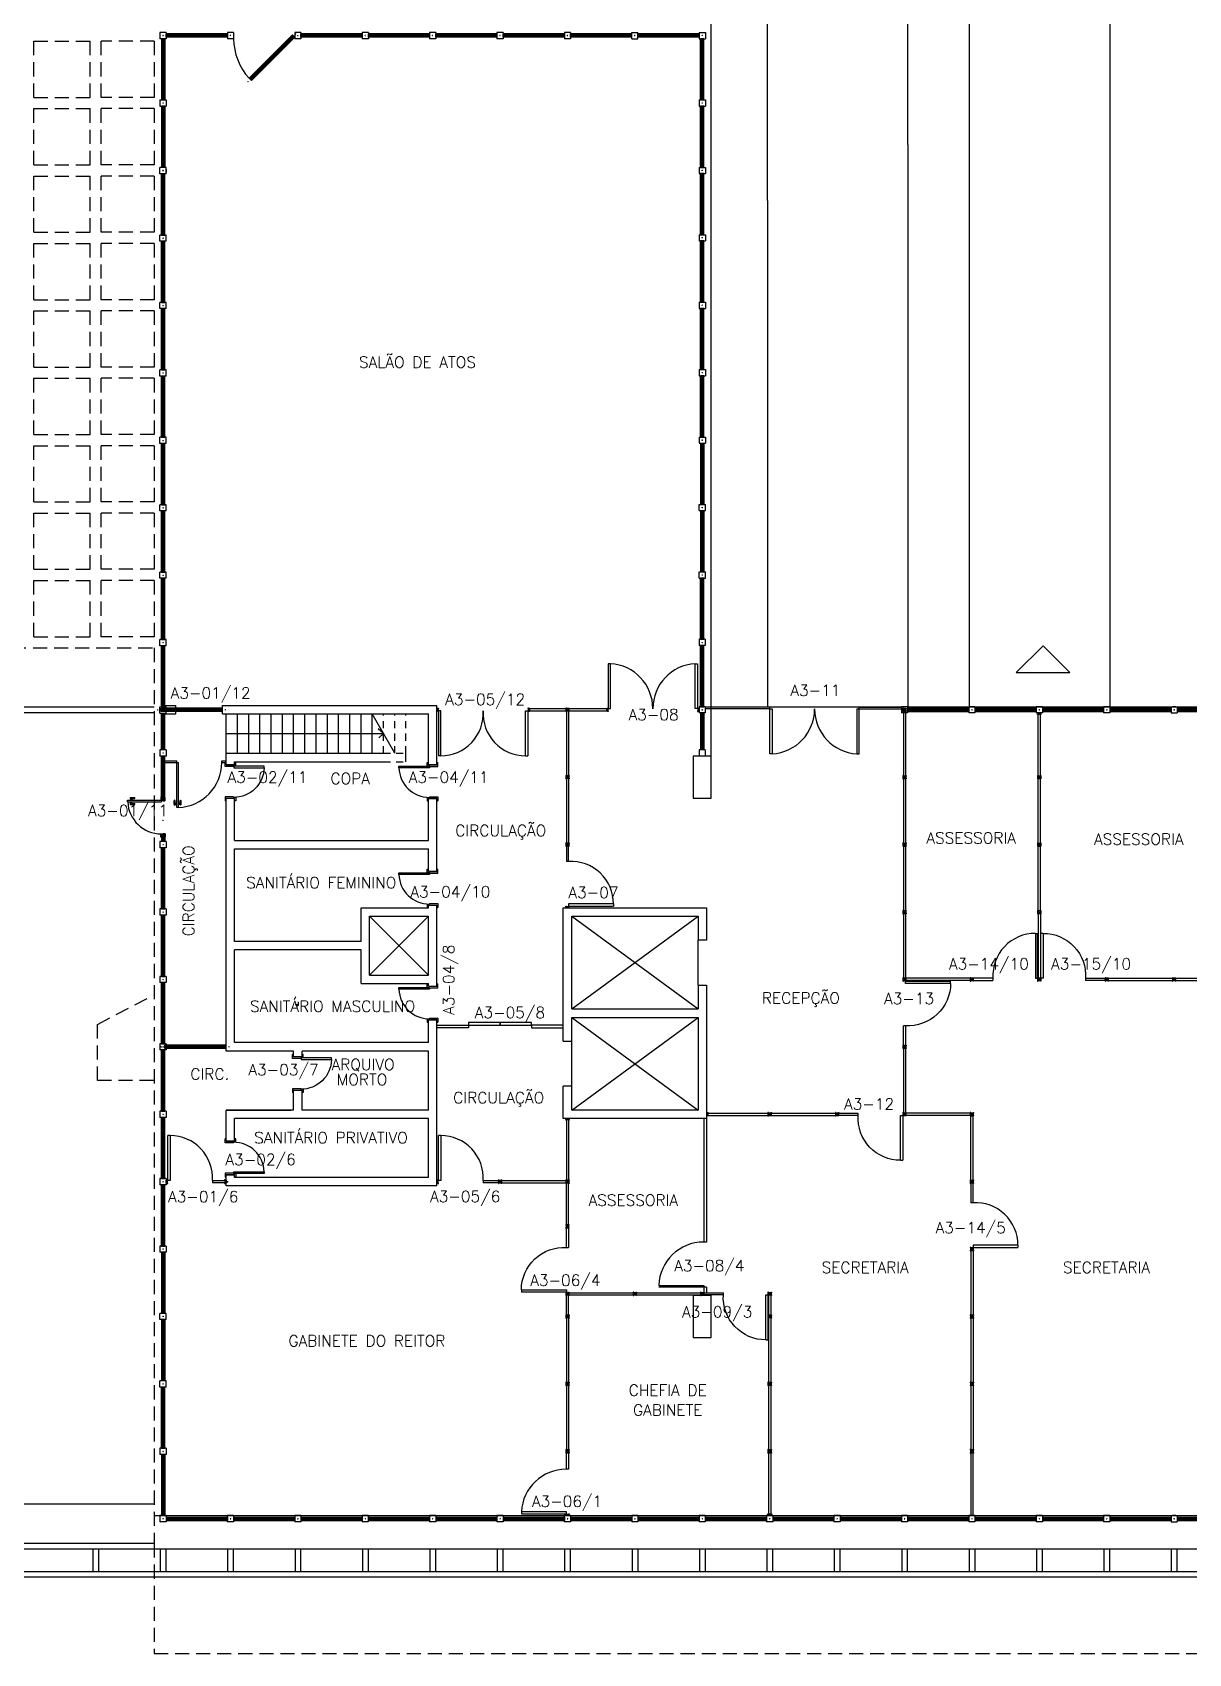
# Model space of a CAD drawing. Header units: millimetres. Extents: x 2076.1 to 2162.9, y 1244.8 to 1292.7.
# Drawn here: x 2095.35 to 2115.93, y 1244.78 to 1273.64 of the extents above; entities that cross this region are included whole.
import ezdxf
from ezdxf.enums import TextEntityAlignment as Align

# ---------------------------------------------------------------- set-up
doc = ezdxf.new("R2010")
doc.units = ezdxf.units.MM
doc.linetypes.add('HIDDEN', pattern=[0.375, 0.25, -0.125])
for name, color, linetype in [('1', 1, 'Continuous'), ('ALV', 2, 'Continuous'), ('COTA1', 2, 'Continuous'), ('DIV', 2, 'Continuous'), ('ESQ', 1, 'Continuous'), ('ESTR', 2, 'Continuous'), ('PISO', 1, 'Continuous'), ('PORTA', 2, 'Continuous'), ('TEXTO', 2, 'Continuous'), ('TEXTO-ENDEREÇO', 2, 'Continuous')]:
    doc.layers.add(name, color=color, linetype=linetype)
doc.styles.add('UNB-100', font='simplex.shx', dxfattribs={"height": 0.2})
doc.styles.add('UNB-100-1', font='simplex.shx', dxfattribs={"height": 0.2})

# ---------------------------------------------------------------- blocks, each defined once
blk = doc.blocks.new('ESQ')
for p, q in [((-0.004, 0), (0.004, 0)), ((0, 0.004), (0, -0.004)), ((0.055, 0.03), (0.055, -0.03)), ((0.055, 0.03), (1.145, 0.03)), ((0.055, 0.01), (1.145, 0.01)), ((1.145, 0.03), (1.145, -0.03)), ((1.204, 0), (1.196, 0)), ((1.2, 0.004), (1.2, -0.004)), ((0.055, -0.01), (1.145, -0.01)), ((0.055, -0.03), (1.145, -0.03))]:
    blk.add_line(p, q)
blk = doc.blocks.new('ESQMT')
for p, q in [((-0.055, 0.055), (-0.055, -0.055)), ((0.055, 0.055), (-0.055, 0.055)), ((0.055, 0.055), (0.055, -0.055)), ((0.055, -0.055), (-0.055, -0.055))]:
    blk.add_line(p, q)
blk = doc.blocks.new('PDDIV12')
for p, q in [((-0.07, 0.82), (-0.07, 0.02)), ((-0.07, 0.82), (-0.03, 0.82)), ((-0.03, 0.02), (-0.03, 0.82)), ((-1.2, 0), (-1.21, 0)), ((-1.2, 0.01), (-1.2, -0.01)), ((-1.19, 0), (-1.2, 0)), ((-1.175, 0.02), (-1.175, -0.02)), ((-0.825, 0.02), (-1.175, 0.02)), ((-0.825, 0.02), (-0.825, -0.02)), ((-0.07, 0.02), (-0.03, 0.02)), ((-0.01, 0), (0.01, 0)), ((0, -0.01), (0, 0.01)), ((-1.175, -0.02), (-0.825, -0.02))]:
    blk.add_line(p, q)
blk.add_arc((-0.071, 0.065), 0.755, 89.8981, 183.4171)
blk = doc.blocks.new('PEDIV12')
at = {"linetype": 'Continuous', "xscale": -1}
blk.add_blockref('PDDIV12', (0, 0), dxfattribs=at)
blk = doc.blocks.new('MONT')
for p, q in [((-0.03, 0.03), (-0.03, 0.02)), ((-0.02, 0.03), (-0.03, 0.03)), ((-0.03, 0.02), (-0.025, 0.02)), ((-0.025, -0.02), (-0.025, 0.02)), ((-0.02, 0.025), (-0.02, 0.03)), ((-0.02, 0.025), (0.02, 0.025)), ((0.02, 0.02), (-0.02, 0.02)), ((-0.02, 0.02), (-0.02, -0.02)), ((-0.004, 0), (0.004, 0)), ((0, 0.004), (0, -0.004)), ((0.02, 0.03), (0.02, 0.025)), ((0.02, 0.03), (0.03, 0.03)), ((0.02, -0.02), (0.02, 0.02)), ((0.025, 0.02), (0.025, -0.02)), ((0.025, 0.02), (0.03, 0.02)), ((0.03, 0.03), (0.03, 0.02)), ((-0.025, -0.02), (-0.03, -0.02)), ((-0.03, -0.02), (-0.03, -0.03)), ((-0.03, -0.03), (-0.02, -0.03)), ((-0.02, -0.02), (0.02, -0.02)), ((0.02, -0.025), (-0.02, -0.025)), ((-0.02, -0.03), (-0.02, -0.025)), ((0.02, -0.03), (0.02, -0.025)), ((0.03, -0.03), (0.02, -0.03)), ((0.025, -0.02), (0.03, -0.02)), ((0.03, -0.02), (0.03, -0.03))]:
    blk.add_line(p, q)
blk = doc.blocks.new('DIVI12')
for p, q in [((-0.004, 0), (0.004, 0)), ((0, 0.004), (0, -0.004)), ((0.025, 0.02), (0.025, -0.02)), ((0.025, 0.02), (1.175, 0.02)), ((1.175, 0.02), (1.175, -0.02)), ((1.204, 0), (1.196, 0)), ((1.2, 0.004), (1.2, -0.004)), ((0.025, -0.02), (1.175, -0.02))]:
    blk.add_line(p, q)
blk = doc.blocks.new('IMONT')
for p, q in [((0, 0.025), (0.02, 0.025)), ((0, 0.025), (0, -0.025)), ((0.02, 0.02), (0.005, 0.02)), ((0.005, 0.02), (0.005, -0.02)), ((0.02, 0.03), (0.02, 0.025)), ((0.02, 0.03), (0.03, 0.03)), ((0.02, -0.02), (0.02, 0.02)), ((0.025, 0.02), (0.025, -0.02)), ((0.025, 0.02), (0.03, 0.02)), ((0.03, 0.03), (0.03, 0.02)), ((0.02, -0.025), (0, -0.025)), ((0.005, -0.02), (0.02, -0.02)), ((0.02, -0.03), (0.02, -0.025)), ((0.03, -0.03), (0.02, -0.03)), ((0.025, -0.02), (0.03, -0.02)), ((0.03, -0.02), (0.03, -0.03))]:
    blk.add_line(p, q)
blk = doc.blocks.new('ESQDIV')
for p, q in [((-1.149, 0), (-1.141, 0)), ((-1.145, -0.004), (-1.145, 0.004)), ((-0.025, 0.02), (-1.12, 0.02)), ((-1.12, -0.02), (-1.12, 0.02)), ((-0.025, -0.02), (-0.025, 0.02)), ((0.004, 0), (-0.004, 0)), ((0, -0.004), (0, 0.004)), ((-0.025, -0.02), (-1.12, -0.02))]:
    blk.add_line(p, q)
at = {"linetype": 'Continuous'}
blk.add_blockref('IMONT', (-1.145, 0), dxfattribs=at)
blk = doc.blocks.new('DIVALV')
for p, q in [((-1.129, 0), (-1.121, 0)), ((-1.125, 0.004), (-1.125, -0.004)), ((-1.1, 0.02), (-1.01, 0.02)), ((-1.1, 0.02), (-1.1, -0.02)), ((-1.1, 0.02), (-1.095, 0.02)), ((-1.015, 0.02), (-0.025, 0.02)), ((-0.025, 0.02), (-0.025, -0.02)), ((0.004, 0), (-0.004, 0)), ((0, 0.004), (0, -0.004)), ((-1.1, -0.02), (-1.01, -0.02)), ((-1.1, -0.02), (-1.095, -0.02)), ((-1.015, -0.02), (-0.025, -0.02))]:
    blk.add_line(p, q)
at = {"linetype": 'Continuous'}
blk.add_blockref('IMONT', (-1.125, 0), dxfattribs=at)
blk = doc.blocks.new('PADIR')
for p, q in [((-0.025, 0.02), (-0.3, 0.02)), ((-0.3, -0.02), (-0.3, 0.02)), ((-0.025, -0.02), (-0.025, 0.02)), ((-0.01, 0), (0, 0)), ((0, -0.01), (0, 0.01)), ((0, 0), (0.01, 0)), ((-1.055, -0.02), (-1.095, -0.02)), ((-1.095, -0.02), (-1.095, -0.82)), ((-1.055, -0.82), (-1.055, -0.02)), ((-0.3, -0.02), (-0.025, -0.02)), ((-1.055, -0.82), (-1.095, -0.82))]:
    blk.add_line(p, q)
blk.add_arc((-1.054, -0.065), 0.755, 269.8981, 3.4171)
at = {"linetype": 'Continuous'}
blk.add_blockref('IMONT', (-1.125, 0), dxfattribs=at)
blk = doc.blocks.new('ESQPILAR')
for p, q in [((-0.004, 0), (0.004, 0)), ((0, 0.004), (0, -0.004)), ((0.375, 0.03), (1.145, 0.03)), ((0.375, -0.03), (0.375, 0.03)), ((0.375, 0.01), (1.145, 0.01)), ((1.145, 0.03), (1.145, -0.03)), ((1.204, 0), (1.196, 0)), ((1.2, 0.004), (1.2, -0.004)), ((0.375, -0.01), (1.145, -0.01)), ((0.375, -0.03), (1.145, -0.03))]:
    blk.add_line(p, q)
blk = doc.blocks.new('PAESQ')
for p, q in [((-1.055, 0.82), (-1.095, 0.82)), ((-1.095, 0.02), (-1.095, 0.82)), ((-1.055, 0.82), (-1.055, 0.02)), ((-1.055, 0.02), (-1.095, 0.02)), ((-0.3, 0.02), (-0.025, 0.02)), ((-0.3, 0.02), (-0.3, -0.02)), ((-0.025, 0.02), (-0.025, -0.02)), ((-0.01, 0), (0, 0)), ((0, 0.01), (0, -0.01)), ((0, 0), (0.01, 0)), ((-0.025, -0.02), (-0.3, -0.02))]:
    blk.add_line(p, q)
blk.add_arc((-1.054, 0.065), 0.755, 356.5829, 90.1019)
at = {"linetype": 'Continuous', "xscale": -1, "rotation": 180}
blk.add_blockref('IMONT', (-1.125, 0), dxfattribs=at)
blk = doc.blocks.new('PRTD6')
for p, q in [((-0.02, 0.57), (-0.02, 0.64)), ((0, 0.64), (-0.02, 0.64)), ((0.15, 0.6), (0, 0.6)), ((0.15, 0.6), (0, 0.6)), ((0.15, 0.6), (0, 0.6)), ((0.17, 0.58), (0.129, 0.58)), ((0.129, 0.57), (0.129, 0.58)), ((0.17, 0.64), (0.15, 0.64)), ((0.17, 0.58), (0.17, 0.64)), ((0.129, 0.57), (-0.02, 0.57)), ((-0.02, 0.03), (-0.02, -0.04)), ((0.129, 0.03), (-0.02, 0.03)), ((0.15, 0), (0, 0)), ((0.15, 0), (0, 0)), ((0.129, 0.03), (0.129, 0.02)), ((0.17, 0.02), (0.129, 0.02)), ((0.133, 0.053), (0.675, 0.053)), ((0.133, 0.023), (0.133, 0.053)), ((0.675, 0.023), (0.133, 0.023)), ((0.17, 0.02), (0.17, -0.04)), ((0, -0.04), (-0.02, -0.04)), ((0.17, -0.04), (0.15, -0.04))]:
    blk.add_line(p, q)
at = {"linetype": 'Continuous'}
blk.add_line((0.675, 0.053), (0.675, 0.023), dxfattribs=at)
blk.add_arc((0.133, 0.038), 0.542, 1.5858, 90.4381, dxfattribs=at)

msp = doc.modelspace()

# ---------------------------------------------------------------- linework, layer by layer
at = {"layer": '1'}
msp.add_lwpolyline([(2113.823, 1262.242), (2113.345, 1262.721), (2112.866, 1262.242)], close=True, dxfattribs=at)
at = {"layer": 'ALV', "linetype": 'Continuous'}
for p, q in [((2097.707, 1261.656), (2097.907, 1261.656)), ((2097.907, 1261.506), (2097.907, 1261.656)), ((2098.737, 1261.506), (2098.737, 1261.656)), ((2098.737, 1261.656), (2102.552, 1261.656)), ((2102.552, 1260.602), (2102.552, 1261.656)), ((2097.707, 1261.506), (2097.907, 1261.506)), ((2098.737, 1261.506), (2101.602, 1261.506)), ((2101.602, 1261.506), (2102.402, 1261.506)), ((2102.402, 1260.602), (2102.402, 1261.506)), ((2098.802, 1260.806), (2101.602, 1260.806)), ((2098.802, 1260.602), (2098.802, 1260.806)), ((2098.802, 1260.602), (2098.802, 1260.806)), ((2097.707, 1260.672), (2097.922, 1260.672)), ((2097.707, 1260.642), (2097.922, 1260.642)), ((2098.802, 1260.602), (2098.952, 1260.602)), ((2098.952, 1260.656), (2101.602, 1260.656)), ((2098.952, 1260.602), (2098.952, 1260.656)), ((2102.552, 1260.602), (2102.402, 1260.602)), ((2098.802, 1255.506), (2098.802, 1260.004)), ((2098.952, 1260.004), (2098.802, 1260.004)), ((2098.952, 1259.256), (2098.952, 1260.004)), ((2102.402, 1259.256), (2102.402, 1260.004)), ((2102.552, 1260.004), (2102.402, 1260.004)), ((2102.552, 1258.7), (2102.552, 1260.004)), ((2098.952, 1259.256), (2102.402, 1259.256)), ((2098.952, 1257.456), (2098.952, 1259.106)), ((2098.952, 1259.106), (2102.402, 1259.106)), ((2102.402, 1258.7), (2102.402, 1259.106)), ((2102.552, 1258.7), (2102.402, 1258.7)), ((2101.202, 1258.056), (2102.402, 1258.056)), ((2101.202, 1257.456), (2101.202, 1258.056)), ((2101.352, 1256.856), (2101.352, 1257.906)), ((2101.352, 1257.906), (2102.402, 1257.906)), ((2102.402, 1258.056), (2102.402, 1258.102)), ((2102.402, 1258.102), (2102.552, 1258.102)), ((2102.402, 1256.856), (2102.402, 1257.906)), ((2102.552, 1256.706), (2102.552, 1258.102)), ((2104.802, 1255.681), (2104.802, 1258.056)), ((2104.802, 1258.056), (2107.352, 1258.056)), ((2104.952, 1256.256), (2104.952, 1257.906)), ((2104.952, 1257.906), (2107.202, 1257.906)), ((2107.202, 1257.906), (2107.202, 1257.481)), ((2107.352, 1258.056), (2107.352, 1257.481)), ((2101.202, 1257.456), (2098.952, 1257.456)), ((2101.202, 1257.306), (2098.952, 1257.306)), ((2098.952, 1255.656), (2098.952, 1257.306)), ((2101.202, 1256.706), (2101.202, 1257.306)), ((2107.352, 1257.481), (2107.202, 1257.481)), ((2101.352, 1256.856), (2102.402, 1256.856)), ((2101.202, 1256.706), (2102.402, 1256.706)), ((2102.402, 1256.66), (2102.402, 1256.706)), ((2102.402, 1256.66), (2102.552, 1256.66)), ((2102.552, 1256.66), (2102.552, 1256.706)), ((2107.202, 1256.681), (2107.352, 1256.681)), ((2107.202, 1256.681), (2107.202, 1256.256)), ((2107.352, 1256.681), (2107.352, 1254.306)), ((2104.952, 1256.256), (2107.202, 1256.256)), ((2102.402, 1255.656), (2102.402, 1256.062)), ((2102.552, 1256.062), (2102.402, 1256.062)), ((2102.552, 1253.106), (2102.552, 1256.062)), ((2104.952, 1256.106), (2107.202, 1256.106)), ((2104.952, 1255.681), (2104.952, 1256.106)), ((2107.202, 1256.106), (2107.202, 1254.456)), ((2102.402, 1255.656), (2098.952, 1255.656)), ((2104.802, 1255.681), (2104.952, 1255.681)), ((2100.002, 1255.506), (2098.802, 1255.506)), ((2102.402, 1255.506), (2100.152, 1255.506)), ((2102.402, 1254.456), (2102.402, 1255.506)), ((2104.802, 1254.306), (2104.802, 1254.881)), ((2104.952, 1254.881), (2104.802, 1254.881)), ((2104.952, 1254.456), (2104.952, 1254.881)), ((2100.002, 1254.456), (2098.802, 1254.456)), ((2098.802, 1253.903), (2098.802, 1254.456)), ((2102.402, 1254.456), (2100.152, 1254.456)), ((2107.202, 1254.456), (2104.952, 1254.456)), ((2102.402, 1254.306), (2098.952, 1254.306)), ((2098.952, 1253.903), (2098.952, 1254.306)), ((2102.402, 1253.256), (2102.402, 1254.306)), ((2107.352, 1254.306), (2104.802, 1254.306)), ((2098.802, 1253.903), (2098.952, 1253.903)), ((2098.802, 1253.106), (2098.802, 1253.303)), ((2098.802, 1253.303), (2098.952, 1253.303)), ((2098.952, 1253.256), (2098.952, 1253.303)), ((2102.552, 1253.106), (2098.802, 1253.106)), ((2102.402, 1253.256), (2098.952, 1253.256))]:
    msp.add_line(p, q, dxfattribs=at)
at = {"layer": 'ALV', "color": 1, "linetype": 'Continuous'}
for p, q in [((2101.352, 1257.906), (2102.402, 1256.856)), ((2101.352, 1256.856), (2102.402, 1257.906)), ((2104.952, 1256.256), (2107.202, 1257.906)), ((2104.952, 1257.906), (2107.202, 1256.256)), ((2107.202, 1256.681), (2107.202, 1257.481)), ((2104.952, 1254.456), (2107.202, 1256.106)), ((2104.952, 1256.106), (2107.202, 1254.456)), ((2104.952, 1254.881), (2104.952, 1255.681))]:
    msp.add_line(p, q, dxfattribs=at)
at = {"layer": 'COTA1', "linetype": 'Continuous'}
for p, q in [((2107.331, 1261.631), (2108.481, 1261.631)), ((2108.481, 1261.596), (2107.331, 1261.596)), ((2108.481, 1261.596), (2108.481, 1261.631)), ((2108.481, 1261.596), (2108.521, 1261.596)), ((2110.031, 1261.596), (2110.071, 1261.596)), ((2110.071, 1261.596), (2110.071, 1261.626)), ((2110.071, 1261.626), (2110.821, 1261.626)), ((2110.071, 1261.596), (2110.821, 1261.596)), ((2097.922, 1260.642), (2097.922, 1260.672)), ((2098.722, 1260.672), (2098.802, 1260.672)), ((2098.722, 1260.642), (2098.722, 1260.672)), ((2098.722, 1260.642), (2098.782, 1260.642)), ((2100.002, 1255.406), (2100.002, 1255.506)), ((2100.152, 1255.406), (2100.002, 1255.406)), ((2100.152, 1255.406), (2100.152, 1255.506)), ((2100.002, 1254.456), (2100.002, 1254.806)), ((2100.152, 1254.456), (2100.152, 1254.806)), ((2098.802, 1254.456), (2099.952, 1254.456))]:
    msp.add_line(p, q, dxfattribs=at)
for points in [[(2102.552, 1255.917), (2102.552, 1255.967), (2103.114, 1255.967), (2103.114, 1255.917), (2102.552, 1255.917)], [(2103.677, 1255.967), (2103.677, 1256.017), (2103.114, 1256.017), (2103.114, 1255.967), (2103.677, 1255.967)], [(2104.239, 1255.967), (2104.239, 1256.017), (2103.677, 1256.017), (2103.677, 1255.967), (2104.239, 1255.967)], [(2104.802, 1255.917), (2104.802, 1255.967), (2104.239, 1255.967), (2104.239, 1255.917), (2104.802, 1255.917)]]:
    msp.add_lwpolyline(points, close=True, dxfattribs=at)
at = {"layer": 'DIV', "linetype": 'Continuous'}
for p, q in [((2105.602, 1262.401), (2105.602, 1261.601)), ((2105.642, 1262.401), (2105.602, 1262.401)), ((2105.642, 1261.601), (2105.642, 1262.401)), ((2107.152, 1262.401), (2107.192, 1262.401)), ((2107.152, 1261.601), (2107.152, 1262.401)), ((2107.192, 1262.401), (2107.192, 1261.601)), ((2102.582, 1261.561), (2102.582, 1260.761)), ((2102.622, 1261.561), (2102.582, 1261.561)), ((2102.622, 1260.761), (2102.622, 1261.561)), ((2104.132, 1260.761), (2104.132, 1261.561)), ((2104.132, 1261.561), (2104.172, 1261.561)), ((2104.172, 1261.561), (2104.172, 1260.761)), ((2104.202, 1261.601), (2104.852, 1261.601)), ((2104.202, 1261.561), (2104.852, 1261.561)), ((2104.852, 1261.561), (2104.852, 1261.601)), ((2104.873, 1261.581), (2104.881, 1261.581)), ((2104.881, 1261.581), (2104.873, 1261.581)), ((2104.877, 1261.577), (2104.877, 1261.585)), ((2104.877, 1261.577), (2104.877, 1261.585)), ((2104.902, 1261.601), (2105.572, 1261.601)), ((2104.902, 1261.561), (2104.902, 1261.601)), ((2104.902, 1261.561), (2105.572, 1261.561)), ((2105.602, 1261.601), (2105.642, 1261.601)), ((2107.192, 1261.601), (2107.152, 1261.601)), ((2107.232, 1261.581), (2107.212, 1261.581)), ((2107.222, 1261.591), (2107.222, 1261.571)), ((2108.481, 1260.796), (2108.481, 1261.596)), ((2108.521, 1261.596), (2108.521, 1260.796)), ((2110.031, 1261.596), (2110.031, 1260.796)), ((2110.071, 1260.796), (2110.071, 1261.596)), ((2108.521, 1260.796), (2108.481, 1260.796)), ((2110.031, 1260.796), (2110.071, 1260.796)), ((2102.622, 1260.761), (2102.582, 1260.761)), ((2104.132, 1260.761), (2104.172, 1260.761)), ((2097.647, 1259.986), (2097.707, 1259.986)), ((2097.647, 1259.356), (2097.707, 1259.356)), ((2107.302, 1254.306), (2107.302, 1252.105)), ((2107.352, 1254.306), (2107.352, 1252.105)), ((2104.857, 1252.41), (2104.857, 1253.156)), ((2104.897, 1253.156), (2104.857, 1253.156)), ((2104.881, 1253.181), (2104.873, 1253.181)), ((2104.877, 1253.185), (2104.877, 1253.177)), ((2104.897, 1252.41), (2104.897, 1253.156)), ((2104.897, 1252.41), (2104.857, 1252.41)), ((2104.881, 1252.385), (2104.873, 1252.385)), ((2104.877, 1252.381), (2104.877, 1252.389)), ((2107.352, 1252.105), (2107.302, 1252.105)), ((2106.502, 1251.335), (2107.302, 1251.335)), ((2107.302, 1251.305), (2106.502, 1251.305)), ((2107.302, 1251.335), (2107.302, 1251.335)), ((2107.302, 1251.335), (2107.302, 1251.305)), ((2107.352, 1251.305), (2107.302, 1251.305)), ((2107.302, 1251.305), (2107.302, 1251.215)), ((2107.352, 1251.305), (2107.352, 1251.205)), ((2104.857, 1250.806), (2104.857, 1251.16)), ((2104.897, 1251.16), (2104.857, 1251.16)), ((2104.881, 1251.185), (2104.873, 1251.185)), ((2104.877, 1251.189), (2104.877, 1251.181)), ((2104.897, 1250.806), (2104.897, 1251.16)), ((2108.457, 1251.165), (2108.457, 1250.806)), ((2108.497, 1251.155), (2108.497, 1250.806)), ((2104.897, 1250.806), (2104.857, 1250.806)), ((2104.881, 1250.781), (2104.873, 1250.781)), ((2104.877, 1250.777), (2104.877, 1250.785)), ((2108.497, 1250.806), (2108.457, 1250.806)), ((2108.481, 1250.781), (2108.473, 1250.781)), ((2108.477, 1250.777), (2108.477, 1250.785)), ((2104.857, 1248.356), (2104.897, 1248.356)), ((2104.857, 1248.061), (2104.857, 1248.356)), ((2104.897, 1248.356), (2104.897, 1248.061)), ((2108.457, 1248.356), (2108.497, 1248.356)), ((2112.057, 1248.356), (2112.057, 1247.236)), ((2112.097, 1247.236), (2112.097, 1248.356)), ((2104.897, 1248.061), (2104.857, 1248.061)), ((2104.057, 1247.306), (2104.057, 1247.266)), ((2104.857, 1247.306), (2104.057, 1247.306)), ((2104.057, 1247.266), (2104.857, 1247.266)), ((2104.857, 1247.266), (2104.857, 1247.306)), ((2104.867, 1247.236), (2104.887, 1247.236)), ((2104.877, 1247.226), (2104.877, 1247.246))]:
    msp.add_line(p, q, dxfattribs=at)
at = {"layer": 'DIV'}
for p, q in [((2107.281, 1261.581), (2107.273, 1261.581)), ((2107.277, 1261.585), (2107.277, 1261.577)), ((2110.857, 1261.526), (2110.857, 1260.406)), ((2110.897, 1261.526), (2110.897, 1260.406)), ((2110.857, 1260.406), (2110.897, 1260.406)), ((2110.873, 1260.381), (2110.881, 1260.381)), ((2110.877, 1260.377), (2110.877, 1260.385)), ((2097.762, 1253.201), (2097.762, 1254.001)), ((2097.802, 1254.001), (2097.762, 1254.001)), ((2097.802, 1254.001), (2097.802, 1253.201)), ((2097.802, 1253.201), (2097.762, 1253.201)), ((2098.557, 1253.201), (2098.777, 1253.201)), ((2098.557, 1253.201), (2098.557, 1253.161)), ((2098.777, 1253.161), (2098.557, 1253.161)), ((2098.812, 1253.181), (2098.822, 1253.181)), ((2098.822, 1253.191), (2098.822, 1253.171)), ((2098.822, 1253.181), (2098.832, 1253.181))]:
    msp.add_line(p, q, dxfattribs=at)
at = {"layer": 'DIV', "color": 2, "linetype": 'Continuous'}
msp.add_line((2100.027, 1256.336), (2100.077, 1256.336), dxfattribs=at)
at = {"layer": 'DIV', "color": 3}
msp.add_line((2098.797, 1253.201), (2098.797, 1253.161), dxfattribs=at)
at = {"layer": 'DIV', "color": 3, "linetype": 'Continuous'}
msp.add_line((2112.097, 1248.356), (2112.057, 1248.356), dxfattribs=at)
at = {"layer": 'DIV', "linetype": 'Continuous'}
for centre, radius, start, end in [((2105.597, 1261.602), 0.8, 359.9093, 86.7755), ((2107.197, 1261.602), 0.8, 93.2245, 180.0907), ((2102.623, 1261.516), 0.755, 269.8981, 3.4171), ((2104.13, 1261.516), 0.755, 176.5829, 270.1019), ((2108.476, 1261.595), 0.8, 273.2245, 0.0907), ((2110.076, 1261.595), 0.8, 179.9093, 266.7755), ((2107.302, 1251.305), 0.801, 90, 177.8524), ((2104.855, 1247.261), 0.8, 89.9093, 176.7755)]:
    msp.add_arc(centre, radius, start, end, dxfattribs=at)
at = {"layer": 'DIV'}
msp.add_arc((2097.803, 1253.246), 0.755, 356.5829, 90.1019, dxfattribs=at)
at = {"layer": 'ESQ', "linetype": 'Continuous'}
for p, q in [((2097.674, 1271.177), (2097.681, 1271.177)), ((2097.677, 1271.181), (2097.677, 1271.173)), ((2097.677, 1271.181), (2097.677, 1271.173)), ((2097.732, 1271.207), (2097.732, 1271.147)), ((2110.821, 1261.636), (2110.821, 1261.526)), ((2110.931, 1261.636), (2110.821, 1261.636)), ((2110.931, 1261.636), (2110.931, 1261.526)), ((2097.647, 1260.866), (2097.647, 1261.52)), ((2097.667, 1260.866), (2097.667, 1261.52)), ((2097.674, 1261.576), (2097.681, 1261.576)), ((2097.677, 1261.572), (2097.677, 1261.58)), ((2097.677, 1261.572), (2097.677, 1261.58)), ((2097.687, 1260.866), (2097.687, 1261.52)), ((2097.707, 1260.866), (2097.707, 1261.52)), ((2110.931, 1261.526), (2110.821, 1261.526)), ((2110.857, 1261.556), (2110.897, 1261.556)), ((2110.873, 1261.581), (2110.881, 1261.581)), ((2110.877, 1261.585), (2110.877, 1261.577)), ((2097.647, 1259.356), (2097.647, 1259.236)), ((2097.667, 1259.356), (2097.667, 1259.236)), ((2097.687, 1259.356), (2097.687, 1259.236)), ((2097.707, 1259.356), (2097.707, 1259.236)), ((2097.517, 1247.236), (2117.037, 1247.236))]:
    msp.add_line(p, q, dxfattribs=at)
at = {"layer": 'ESQ'}
for p, q in [((2107.307, 1263.926), (2107.247, 1263.926)), ((2107.247, 1261.636), (2107.307, 1261.636)), ((2107.247, 1261.636), (2107.307, 1261.636)), ((2107.247, 1261.526), (2107.247, 1260.868)), ((2107.307, 1261.526), (2107.247, 1261.526)), ((2107.267, 1261.526), (2107.267, 1260.868)), ((2107.287, 1261.526), (2107.287, 1260.868)), ((2107.307, 1261.526), (2107.307, 1260.868)), ((2115.706, 1261.631), (2115.646, 1261.631)), ((2115.68, 1261.576), (2115.672, 1261.576)), ((2115.676, 1261.572), (2115.676, 1261.58)), ((2107.221, 1260.868), (2107.221, 1260.758)), ((2107.331, 1260.868), (2107.221, 1260.868)), ((2107.331, 1260.868), (2107.331, 1260.758)), ((2107.331, 1260.758), (2107.221, 1260.758)), ((2097.647, 1249.526), (2097.707, 1249.526)), ((2097.707, 1248.436), (2097.647, 1248.436)), ((2097.707, 1248.436), (2097.647, 1248.436)), ((2097.707, 1247.236), (2097.647, 1247.236)), ((2097.707, 1247.236), (2097.647, 1247.236)), ((2108.447, 1247.236), (2108.507, 1247.236)), ((2115.706, 1247.236), (2115.646, 1247.236)), ((2108.473, 1247.181), (2108.481, 1247.181)), ((2108.477, 1247.177), (2108.477, 1247.185)), ((2115.68, 1247.181), (2115.672, 1247.181)), ((2115.676, 1247.177), (2115.676, 1247.185))]:
    msp.add_line(p, q, dxfattribs=at)
at = {"layer": 'ESTR', "linetype": 'Continuous'}
for p, q in [((2107.437, 1260.756), (2107.117, 1260.756)), ((2107.117, 1260.756), (2107.117, 1260.006)), ((2107.117, 1251.156), (2107.117, 1250.406))]:
    msp.add_line(p, q, dxfattribs=at)
at = {"layer": 'ESTR'}
for p, q in [((2107.437, 1260.006), (2107.437, 1260.756)), ((2107.117, 1260.006), (2107.437, 1260.006)), ((2107.437, 1251.156), (2107.117, 1251.156)), ((2107.437, 1250.406), (2107.437, 1251.156)), ((2107.117, 1250.406), (2107.437, 1250.406))]:
    msp.add_line(p, q, dxfattribs=at)
at = {"layer": 'PISO', "linetype": 'Continuous'}
for p, q in [((2107.437, 1260.756), (2107.437, 1277.181)), ((2108.437, 1270.644), (2108.437, 1277.181)), ((2110.937, 1271.645), (2110.937, 1277.181)), ((2112.037, 1261.631), (2112.037, 1277.181)), ((2114.537, 1261.631), (2114.537, 1277.181)), ((2110.937, 1271.645), (2110.937, 1261.631)), ((2108.437, 1270.644), (2108.437, 1261.631)), ((2085.727, 1261.531), (2097.517, 1261.531)), ((2087.377, 1261.631), (2097.517, 1261.631)), ((2098.802, 1260.806), (2098.802, 1261.506)), ((2099.002, 1260.806), (2099.002, 1261.506)), ((2099.202, 1260.806), (2099.202, 1261.506)), ((2099.402, 1260.806), (2099.402, 1261.506)), ((2099.602, 1260.806), (2099.602, 1261.506)), ((2099.802, 1260.806), (2099.802, 1261.506)), ((2100.002, 1260.806), (2100.002, 1261.506)), ((2100.202, 1260.806), (2100.202, 1261.506)), ((2100.402, 1260.806), (2100.402, 1261.506)), ((2100.602, 1260.806), (2100.602, 1261.506)), ((2100.802, 1260.806), (2100.802, 1261.506)), ((2101.002, 1260.806), (2101.002, 1261.506)), ((2101.202, 1260.806), (2101.202, 1261.506)), ((2101.402, 1260.806), (2101.402, 1261.506)), ((2101.802, 1260.806), (2101.402, 1261.506)), ((2107.437, 1261.631), (2108.437, 1261.631)), ((2108.437, 1261.631), (2110.821, 1261.631)), ((2110.937, 1261.631), (2114.537, 1261.631)), ((2114.537, 1261.631), (2116.717, 1261.631)), ((2098.802, 1261.156), (2101.602, 1261.156)), ((2101.602, 1261.156), (2101.508, 1261.24)), ((2101.602, 1261.156), (2101.521, 1261.079)), ((2102.002, 1260.656), (2102.002, 1260.806)), ((2097.517, 1247.439), (2085.727, 1247.439)), ((2097.517, 1246.739), (2085.727, 1246.739)), ((2116.877, 1246.639), (2088.077, 1246.639)), ((2096.427, 1246.639), (2096.427, 1246.239)), ((2096.527, 1246.639), (2096.527, 1246.239)), ((2097.627, 1246.639), (2097.627, 1246.239)), ((2097.727, 1246.639), (2097.727, 1246.239)), ((2098.827, 1246.639), (2098.827, 1246.239)), ((2098.927, 1246.639), (2098.927, 1246.239)), ((2100.027, 1246.639), (2100.027, 1246.239)), ((2100.127, 1246.639), (2100.127, 1246.239)), ((2101.227, 1246.639), (2101.227, 1246.239)), ((2101.327, 1246.639), (2101.327, 1246.239)), ((2102.427, 1246.639), (2102.427, 1246.239)), ((2102.527, 1246.639), (2102.527, 1246.239)), ((2103.627, 1246.639), (2103.627, 1246.239)), ((2103.727, 1246.639), (2103.727, 1246.239)), ((2104.827, 1246.639), (2104.827, 1246.239)), ((2104.927, 1246.639), (2104.927, 1246.239)), ((2106.027, 1246.639), (2106.027, 1246.239)), ((2106.127, 1246.639), (2106.127, 1246.239)), ((2107.227, 1246.639), (2107.227, 1246.239)), ((2107.327, 1246.639), (2107.327, 1246.239)), ((2108.427, 1246.639), (2108.427, 1246.239)), ((2108.527, 1246.639), (2108.527, 1246.239)), ((2109.627, 1246.639), (2109.627, 1246.239)), ((2109.727, 1246.639), (2109.727, 1246.239)), ((2110.827, 1246.639), (2110.827, 1246.239)), ((2110.927, 1246.639), (2110.927, 1246.239)), ((2112.027, 1246.639), (2112.027, 1246.239)), ((2112.127, 1246.639), (2112.127, 1246.239)), ((2113.227, 1246.639), (2113.227, 1246.239)), ((2113.327, 1246.639), (2113.327, 1246.239)), ((2114.427, 1246.639), (2114.427, 1246.239)), ((2114.527, 1246.639), (2114.527, 1246.239)), ((2115.627, 1246.639), (2115.627, 1246.239)), ((2115.727, 1246.639), (2115.727, 1246.239)), ((2116.877, 1246.239), (2088.077, 1246.239)), ((2116.877, 1246.139), (2088.077, 1246.139))]:
    msp.add_line(p, q, dxfattribs=at)
at = {"layer": 'PISO', "linetype": 'HIDDEN'}
for p, q in [((2095.377, 1273.481), (2096.377, 1273.481)), ((2095.377, 1272.481), (2095.377, 1273.481)), ((2096.377, 1272.481), (2096.377, 1273.481)), ((2097.517, 1273.481), (2096.577, 1273.481)), ((2096.577, 1272.481), (2096.577, 1273.481)), ((2097.517, 1273.481), (2097.517, 1272.481)), ((2095.377, 1272.481), (2096.377, 1272.481)), ((2097.517, 1272.481), (2096.577, 1272.481)), ((2095.377, 1272.281), (2096.377, 1272.281)), ((2095.377, 1271.281), (2095.377, 1272.281)), ((2096.377, 1271.281), (2096.377, 1272.281)), ((2097.517, 1272.281), (2096.577, 1272.281)), ((2096.577, 1271.281), (2096.577, 1272.281)), ((2097.517, 1272.281), (2097.517, 1271.281)), ((2095.377, 1271.281), (2096.377, 1271.281)), ((2097.517, 1271.281), (2096.577, 1271.281)), ((2095.377, 1271.081), (2096.377, 1271.081)), ((2095.377, 1270.081), (2095.377, 1271.081)), ((2096.377, 1270.081), (2096.377, 1271.081)), ((2097.517, 1271.081), (2096.577, 1271.081)), ((2096.577, 1270.081), (2096.577, 1271.081)), ((2097.517, 1271.081), (2097.517, 1270.081)), ((2095.377, 1270.081), (2096.377, 1270.081)), ((2097.517, 1270.081), (2096.577, 1270.081)), ((2095.377, 1269.881), (2096.377, 1269.881)), ((2095.377, 1268.881), (2095.377, 1269.881)), ((2096.377, 1268.881), (2096.377, 1269.881)), ((2097.517, 1269.881), (2096.577, 1269.881)), ((2096.577, 1268.881), (2096.577, 1269.881)), ((2097.517, 1269.881), (2097.517, 1268.881)), ((2095.377, 1268.881), (2096.377, 1268.881)), ((2097.517, 1268.881), (2096.577, 1268.881)), ((2095.377, 1268.681), (2096.377, 1268.681)), ((2095.377, 1267.681), (2095.377, 1268.681)), ((2096.377, 1267.681), (2096.377, 1268.681)), ((2096.577, 1267.681), (2096.577, 1268.681)), ((2097.517, 1268.681), (2096.577, 1268.681)), ((2097.517, 1268.681), (2097.517, 1267.681)), ((2095.377, 1267.681), (2096.377, 1267.681)), ((2095.377, 1267.481), (2096.377, 1267.481)), ((2095.377, 1266.481), (2095.377, 1267.481)), ((2096.377, 1266.481), (2096.377, 1267.481)), ((2097.517, 1267.681), (2096.577, 1267.681)), ((2097.517, 1267.481), (2096.577, 1267.481)), ((2096.577, 1266.481), (2096.577, 1267.481)), ((2097.517, 1267.481), (2097.517, 1266.481)), ((2095.377, 1266.481), (2096.377, 1266.481)), ((2095.377, 1266.281), (2096.377, 1266.281)), ((2095.377, 1265.281), (2095.377, 1266.281)), ((2096.377, 1265.281), (2096.377, 1266.281)), ((2097.517, 1266.481), (2096.577, 1266.481)), ((2097.517, 1266.281), (2096.577, 1266.281)), ((2096.577, 1265.281), (2096.577, 1266.281)), ((2097.517, 1266.281), (2097.517, 1265.281)), ((2095.377, 1265.281), (2096.377, 1265.281)), ((2097.517, 1265.281), (2096.577, 1265.281)), ((2095.377, 1265.081), (2096.377, 1265.081)), ((2095.377, 1264.081), (2095.377, 1265.081)), ((2096.377, 1264.081), (2096.377, 1265.081)), ((2097.517, 1265.081), (2096.577, 1265.081)), ((2096.577, 1264.081), (2096.577, 1265.081)), ((2097.517, 1265.081), (2097.517, 1264.081)), ((2095.377, 1264.081), (2096.377, 1264.081)), ((2097.517, 1264.081), (2096.577, 1264.081)), ((2095.377, 1263.881), (2096.377, 1263.881)), ((2095.377, 1262.881), (2095.377, 1263.881)), ((2096.377, 1262.881), (2096.377, 1263.881)), ((2097.517, 1263.881), (2096.577, 1263.881)), ((2096.577, 1262.881), (2096.577, 1263.881)), ((2097.517, 1263.881), (2097.517, 1262.881)), ((2095.377, 1262.881), (2096.377, 1262.881)), ((2097.517, 1262.881), (2096.577, 1262.881)), ((2088.237, 1262.681), (2097.517, 1262.681)), ((2097.517, 1262.681), (2097.517, 1246.639)), ((2096.51, 1255.981), (2097.51, 1256.501)), ((2096.51, 1254.981), (2096.51, 1255.981)), ((2097.51, 1254.981), (2096.51, 1254.981)), ((2097.517, 1246.739), (2097.517, 1244.781)), ((2097.517, 1244.781), (2117.037, 1244.781))]:
    msp.add_line(p, q, dxfattribs=at)
at = {"layer": 'PISO', "linetype": 'HIDDEN', "ltscale": 0.5}
for p, q in [((2101.602, 1260.806), (2101.602, 1261.506)), ((2101.802, 1260.806), (2101.802, 1261.506)), ((2102.002, 1260.806), (2102.002, 1261.506)), ((2101.602, 1260.806), (2102.002, 1260.806)), ((2101.602, 1260.656), (2102.002, 1260.656))]:
    msp.add_line(p, q, dxfattribs=at)
at = {"layer": 'PORTA', "linetype": 'Continuous'}
for p, q in [((2097.922, 1259.842), (2097.922, 1260.642)), ((2097.922, 1260.642), (2097.952, 1260.642)), ((2097.952, 1259.842), (2097.952, 1260.642)), ((2098.782, 1260.642), (2098.782, 1260.632)), ((2097.637, 1260.031), (2097.637, 1259.981)), ((2097.647, 1260.031), (2097.637, 1260.031)), ((2097.637, 1259.981), (2097.647, 1259.981)), ((2097.647, 1259.986), (2097.647, 1259.981)), ((2097.647, 1259.981), (2097.647, 1259.971)), ((2097.647, 1259.971), (2097.682, 1259.971)), ((2097.682, 1259.971), (2097.682, 1259.961)), ((2097.682, 1259.961), (2097.707, 1259.961)), ((2097.717, 1260.021), (2097.707, 1260.021)), ((2097.707, 1259.986), (2097.707, 1259.961)), ((2097.707, 1259.971), (2097.717, 1259.971)), ((2097.707, 1259.961), (2097.707, 1259.971)), ((2097.717, 1259.971), (2097.717, 1260.021)), ((2097.952, 1259.842), (2097.922, 1259.842)), ((2097.637, 1259.361), (2097.647, 1259.361)), ((2097.637, 1259.311), (2097.637, 1259.361)), ((2097.647, 1259.371), (2097.682, 1259.371)), ((2097.647, 1259.361), (2097.647, 1259.371)), ((2097.647, 1259.356), (2097.647, 1259.361)), ((2097.682, 1259.381), (2097.707, 1259.381)), ((2097.682, 1259.371), (2097.682, 1259.381)), ((2097.707, 1259.381), (2097.707, 1259.371)), ((2097.707, 1259.371), (2097.717, 1259.371)), ((2097.707, 1259.356), (2097.707, 1259.371)), ((2097.717, 1259.371), (2097.717, 1259.321)), ((2097.647, 1259.311), (2097.637, 1259.311)), ((2097.717, 1259.321), (2097.707, 1259.321))]:
    msp.add_line(p, q, dxfattribs=at)
at = {"layer": 'PORTA'}
for p, q in [((2097.047, 1259.971), (2097.647, 1259.971)), ((2097.047, 1259.941), (2097.047, 1259.971)), ((2097.047, 1259.941), (2097.647, 1259.941)), ((2097.09, 1259.977), (2097.09, 1259.971)), ((2097.09, 1259.977), (2097.131, 1259.977)), ((2097.09, 1259.935), (2097.09, 1259.941)), ((2097.09, 1259.935), (2097.131, 1259.935)), ((2097.099, 1260.018), (2097.167, 1260.018)), ((2097.099, 1260), (2097.099, 1259.977)), ((2097.099, 1260), (2097.167, 1260)), ((2097.099, 1259.912), (2097.099, 1259.935)), ((2097.099, 1259.912), (2097.167, 1259.912)), ((2097.122, 1260), (2097.122, 1259.977)), ((2097.122, 1259.912), (2097.122, 1259.935)), ((2097.131, 1259.977), (2097.131, 1259.971)), ((2097.131, 1259.935), (2097.131, 1259.941)), ((2097.647, 1259.971), (2097.647, 1259.941)), ((2097.875, 1259.894), (2097.875, 1259.962)), ((2097.893, 1259.894), (2097.893, 1259.962)), ((2097.893, 1259.917), (2097.916, 1259.917)), ((2097.916, 1259.886), (2097.916, 1259.926)), ((2097.916, 1259.926), (2097.922, 1259.926)), ((2097.957, 1259.926), (2097.952, 1259.926)), ((2097.957, 1259.886), (2097.957, 1259.926)), ((2097.981, 1259.917), (2097.958, 1259.917)), ((2097.981, 1259.894), (2097.981, 1259.962)), ((2097.998, 1259.894), (2097.998, 1259.962)), ((2097.099, 1259.894), (2097.167, 1259.894)), ((2097.893, 1259.894), (2097.916, 1259.894)), ((2097.916, 1259.886), (2097.922, 1259.886)), ((2097.957, 1259.886), (2097.952, 1259.886)), ((2097.981, 1259.894), (2097.958, 1259.894))]:
    msp.add_line(p, q, dxfattribs=at)
at = {"layer": 'PORTA', "color": 2, "linetype": 'Continuous'}
for p, q in [((2100.062, 1256.311), (2100.077, 1256.311)), ((2100.087, 1256.371), (2100.077, 1256.371)), ((2100.077, 1256.336), (2100.077, 1256.321)), ((2100.077, 1256.311), (2100.077, 1256.321)), ((2100.077, 1256.321), (2100.087, 1256.321)), ((2100.087, 1256.321), (2100.087, 1256.371))]:
    msp.add_line(p, q, dxfattribs=at)
at = {"layer": 'PORTA', "linetype": 'Continuous'}
msp.add_arc((2100.021, 1273.549), 1.09, 181.2, 221.7788, dxfattribs=at)
at = {"layer": 'PORTA'}
for centre, radius, start, end in [((2097.922, 1260.642), 0.8, 272.1491, 0), ((2097.647, 1259.971), 0.6, 182.866, 270), ((2097.099, 1260.009), 0.00874, 90, 180), ((2097.099, 1260.009), 0.00874, 180, 270), ((2097.099, 1259.903), 0.00874, 90, 180), ((2097.099, 1259.903), 0.00874, 180, 270), ((2097.167, 1260.009), 0.00874, 0, 90), ((2097.167, 1260.009), 0.00874, 270, 0), ((2097.167, 1259.903), 0.00874, 0, 90), ((2097.167, 1259.903), 0.00874, 270, 0), ((2097.884, 1259.962), 0.00874, 90, 180), ((2097.884, 1259.962), 0.00874, 0, 90), ((2097.989, 1259.962), 0.00874, 90, 180), ((2097.989, 1259.962), 0.00874, 0, 90), ((2097.884, 1259.894), 0.00874, 180, 270), ((2097.884, 1259.894), 0.00874, 270, 0), ((2097.989, 1259.894), 0.00874, 180, 270), ((2097.989, 1259.894), 0.00874, 270, 0)]:
    msp.add_arc(centre, radius, start, end, dxfattribs=at)

# ---------------------------------------------------------------- block references
at = {"layer": 'DIV', "linetype": 'Continuous'}
for name, p, rotation in [('ESQ', (2098.787, 1261.581), 180), ('DIVI12', (2104.877, 1261.581), 270), ('ESQDIV', (2113.277, 1260.381), 270), ('DIVI12', (2104.877, 1260.381), 270), ('DIVI12', (2113.277, 1259.181), 90), ('PADIR', (2104.877, 1259.181), 90), ('DIVI12', (2113.277, 1257.981), 90), ('DIVI12', (2112.077, 1256.781), 180), ('ESQDIV', (2115.677, 1256.781), 180), ('ESQ', (2098.852, 1255.581), 180), ('DIVALV', (2104.877, 1253.181), 270), ('DIVI12', (2112.077, 1254.381), 180), ('PEDIV12', (2108.477, 1251.185), 180), ('DIVI12', (2104.877, 1250.781), 270), ('DIVI12', (2108.477, 1250.781), 270), ('DIVI12', (2104.877, 1249.581), 270), ('DIVI12', (2108.477, 1249.581), 270), ('ESQDIV', (2108.477, 1248.381), 90), ('IMONT', (2104.877, 1247.236), 90)]:
    msp.add_blockref(name, p, dxfattribs=dict(at, rotation=rotation))
for name, p in [('IMONT', (2102.552, 1261.581)), ('MONT', (2104.877, 1261.581)), ('IMONT', (2105.572, 1261.581)), ('MONT', (2104.877, 1260.381)), ('MONT', (2110.877, 1260.381)), ('MONT', (2113.277, 1260.381)), ('MONT', (2104.877, 1259.181)), ('MONT', (2110.877, 1259.181)), ('MONT', (2113.277, 1259.181)), ('MONT', (2110.877, 1257.981)), ('MONT', (2113.277, 1257.981)), ('PEDIV12', (2113.277, 1256.781)), ('MONT', (2110.877, 1256.781)), ('MONT', (2112.077, 1256.781)), ('MONT', (2113.277, 1256.781)), ('MONT', (2114.477, 1256.781)), ('DIVI12', (2114.477, 1256.781)), ('MONT', (2115.677, 1256.781)), ('MONT', (2110.877, 1255.581)), ('DIVALV', (2108.477, 1254.381)), ('DIVI12', (2108.477, 1254.381)), ('MONT', (2112.077, 1254.381)), ('PAESQ', (2103.677, 1253.181)), ('MONT', (2103.677, 1253.181)), ('DIVI12', (2103.677, 1253.181)), ('MONT', (2104.877, 1253.181)), ('MONT', (2104.877, 1251.185)), ('DIVI12', (2104.877, 1251.185)), ('MONT', (2106.077, 1251.185)), ('DIVI12', (2106.077, 1251.185)), ('MONT', (2107.277, 1251.185)), ('MONT', (2108.477, 1251.185)), ('MONT', (2104.877, 1250.781)), ('MONT', (2108.477, 1250.781)), ('MONT', (2104.877, 1249.581)), ('MONT', (2108.477, 1249.581)), ('MONT', (2104.877, 1248.381)), ('MONT', (2108.477, 1248.381)), ('ESQMT', (2104.876, 1247.181))]:
    msp.add_blockref(name, p, dxfattribs=at)
at = {"layer": 'DIV', "linetype": 'Continuous', "xscale": -1}
for name, p in [('IMONT', (2104.202, 1261.581)), ('IMONT', (2107.222, 1261.581)), ('PEDIV12', (2113.277, 1256.781))]:
    msp.add_blockref(name, p, dxfattribs=at)
at = {"layer": 'DIV', "color": 3, "linetype": 'Continuous', "xscale": -1}
for name, p, rotation in [('DIVI12', (2110.877, 1260.381), 90), ('DIVI12', (2110.877, 1259.181), 90), ('DIVI12', (2110.877, 1257.981), 90), ('DIVI12', (2113.277, 1257.981), 90), ('PDDIV12', (2110.877, 1256.781), 270), ('DIVI12', (2110.877, 1255.581), 90), ('DIVI12', (2112.077, 1251.981), 90), ('DIVI12', (2112.077, 1250.781), 90), ('DIVI12', (2112.077, 1249.581), 90)]:
    msp.add_blockref(name, p, dxfattribs=dict(at, rotation=rotation))
at = {"layer": 'DIV', "color": 3, "linetype": 'Continuous'}
for name, p, rotation in [('PRTD6', (2102.552, 1256.66), 180), ('PEDIV12', (2110.877, 1254.381), 180), ('DIVI12', (2112.077, 1253.181), 90), ('PDDIV12', (2112.077, 1251.981), 270)]:
    msp.add_blockref(name, p, dxfattribs=dict(at, rotation=rotation))
for name, p in [('MONT', (2108.477, 1254.381)), ('MONT', (2109.677, 1254.381)), ('MONT', (2110.877, 1254.381)), ('PRTD6', (2098.802, 1253.303)), ('MONT', (2112.077, 1253.181)), ('ESQMT', (2112.076, 1247.181))]:
    msp.add_blockref(name, p, dxfattribs=at)
at = {"layer": 'DIV', "linetype": 'Continuous', "xscale": -1}
for name, p, rotation in [('IMONT', (2097.732, 1253.181), 180), ('MONT', (2104.877, 1252.385), 180), ('PDDIV12', (2104.877, 1251.185), 90)]:
    msp.add_blockref(name, p, dxfattribs=dict(at, rotation=rotation))
at = {"layer": 'DIV', "color": 3, "linetype": 'Continuous', "xscale": -1}
for name, p in [('IMONT', (2098.802, 1253.181)), ('MONT', (2112.077, 1251.981)), ('MONT', (2112.077, 1250.781)), ('MONT', (2112.077, 1249.581)), ('MONT', (2112.077, 1248.381))]:
    msp.add_blockref(name, p, dxfattribs=at)
at = {"layer": 'ESQ', "linetype": 'Continuous', "xscale": -1}
for name, p, rotation in [('ESQMT', (2097.677, 1273.581), 270), ('ESQMT', (2098.877, 1273.581), 270), ('ESQMT', (2100.077, 1273.581), 270), ('ESQMT', (2101.277, 1273.581), 270), ('ESQMT', (2102.477, 1273.581), 270), ('ESQMT', (2103.677, 1273.581), 270), ('ESQMT', (2104.877, 1273.581), 270), ('ESQMT', (2106.077, 1273.581), 90), ('ESQ', (2107.277, 1272.381), 270), ('ESQ', (2107.277, 1271.181), 270), ('ESQ', (2107.277, 1269.981), 270), ('ESQ', (2107.277, 1268.781), 270), ('ESQ', (2107.277, 1267.581), 270), ('ESQ', (2107.277, 1266.381), 270), ('ESQ', (2107.277, 1266.381), 90), ('ESQ', (2107.277, 1265.181), 90), ('ESQPILAR', (2097.677, 1259.611), 270), ('ESQMT', (2097.677, 1250.781), 180), ('ESQMT', (2097.677, 1249.581), 180)]:
    msp.add_blockref(name, p, dxfattribs=dict(at, rotation=rotation))
at = {"layer": 'ESQ', "linetype": 'Continuous'}
for name, p, rotation in [('ESQ', (2097.677, 1273.581), 270), ('ESQ', (2098.877, 1273.581), 180), ('ESQ', (2101.277, 1273.581), 180), ('ESQ', (2102.477, 1273.581), 180), ('ESQ', (2103.677, 1273.581), 180), ('ESQ', (2104.877, 1273.581), 180), ('ESQ', (2106.077, 1273.581), 180), ('ESQ', (2107.277, 1273.581), 180), ('ESQ', (2097.677, 1272.381), 270), ('ESQMT', (2097.677, 1271.176), 270), ('ESQ', (2097.677, 1269.976), 90), ('ESQMT', (2097.677, 1269.976), 270), ('ESQ', (2097.677, 1268.776), 90), ('ESQMT', (2097.677, 1268.776), 270), ('ESQ', (2097.677, 1267.576), 90), ('ESQMT', (2097.677, 1267.576), 270), ('ESQ', (2097.677, 1266.376), 90), ('ESQMT', (2097.677, 1266.376), 270), ('ESQ', (2097.677, 1265.176), 90), ('ESQMT', (2097.677, 1265.176), 270), ('ESQ', (2097.677, 1263.976), 90), ('ESQMT', (2107.277, 1265.181), 180), ('ESQMT', (2097.677, 1263.976), 270), ('ESQ', (2097.677, 1262.776), 90), ('ESQMT', (2107.277, 1263.981), 180), ('ESQ', (2107.277, 1262.781), 90), ('ESQMT', (2097.677, 1262.776), 270), ('ESQ', (2097.677, 1261.576), 90), ('ESQ', (2107.277, 1261.581), 90), ('ESQMT', (2097.677, 1261.576), 180), ('ESQ', (2097.677, 1257.981), 90), ('ESQ', (2097.677, 1256.781), 90), ('ESQ', (2097.677, 1255.581), 90), ('ESQ', (2097.677, 1254.381), 90), ('ESQ', (2097.677, 1253.181), 90), ('ESQ', (2097.677, 1251.981), 90), ('ESQ', (2097.677, 1251.981), 270), ('ESQ', (2097.677, 1250.781), 270), ('ESQ', (2097.677, 1248.381), 90), ('ESQ', (2097.677, 1248.381), 270)]:
    msp.add_blockref(name, p, dxfattribs=dict(at, rotation=rotation))
at = {"layer": 'ESQ', "linetype": 'Continuous', "xscale": -1}
for p in [(2107.277, 1273.581), (2097.677, 1272.381), (2107.277, 1272.381), (2107.277, 1271.181), (2107.277, 1269.981), (2107.277, 1268.781), (2107.277, 1267.581), (2107.277, 1266.381), (2115.677, 1261.581), (2115.677, 1247.181)]:
    msp.add_blockref('ESQMT', p, dxfattribs=at)
at = {"layer": 'ESQ', "linetype": 'Continuous'}
for name, p in [('ESQMT', (2107.276, 1262.781)), ('ESQMT', (2107.276, 1261.581)), ('ESQMT', (2112.076, 1261.581)), ('ESQMT', (2113.276, 1261.581)), ('ESQMT', (2114.476, 1261.581)), ('MONT', (2110.877, 1261.581)), ('ESQ', (2110.877, 1261.581)), ('ESQ', (2112.077, 1261.581)), ('ESQ', (2113.277, 1261.581)), ('ESQ', (2114.477, 1261.581)), ('ESQ', (2115.677, 1261.581)), ('ESQMT', (2097.677, 1260.811)), ('ESQMT', (2097.677, 1259.181)), ('ESQMT', (2097.677, 1257.981)), ('ESQMT', (2097.677, 1256.781)), ('ESQMT', (2097.677, 1255.581)), ('ESQMT', (2097.677, 1254.381)), ('ESQMT', (2097.677, 1253.181)), ('ESQMT', (2097.677, 1251.981)), ('ESQMT', (2097.676, 1248.381)), ('ESQMT', (2097.676, 1248.381)), ('ESQMT', (2097.676, 1247.181)), ('ESQMT', (2097.676, 1247.181)), ('ESQMT', (2097.676, 1247.181)), ('ESQ', (2097.677, 1247.181)), ('ESQMT', (2098.876, 1247.181)), ('ESQ', (2098.877, 1247.181)), ('ESQMT', (2100.076, 1247.181)), ('ESQ', (2100.077, 1247.181)), ('ESQMT', (2101.276, 1247.181)), ('ESQ', (2101.277, 1247.181)), ('ESQMT', (2102.476, 1247.181)), ('ESQ', (2102.477, 1247.181)), ('ESQMT', (2103.676, 1247.181)), ('ESQ', (2103.677, 1247.181)), ('ESQ', (2104.877, 1247.181)), ('ESQMT', (2106.076, 1247.181)), ('ESQ', (2106.077, 1247.181)), ('ESQMT', (2107.276, 1247.181)), ('ESQ', (2107.277, 1247.181)), ('ESQMT', (2108.477, 1247.181)), ('ESQ', (2108.477, 1247.181)), ('ESQMT', (2109.676, 1247.181)), ('ESQ', (2109.677, 1247.181)), ('ESQMT', (2110.876, 1247.181)), ('ESQ', (2110.877, 1247.181)), ('ESQ', (2112.077, 1247.181)), ('ESQMT', (2113.276, 1247.181)), ('ESQ', (2113.277, 1247.181)), ('ESQMT', (2114.476, 1247.181)), ('ESQ', (2114.477, 1247.181)), ('ESQ', (2115.677, 1247.181))]:
    msp.add_blockref(name, p, dxfattribs=at)
at = {"layer": 'PORTA', "linetype": 'Continuous'}
for name, p, rotation in [('ESQ', (2100.039, 1273.611), 225), ('PRTD6', (2102.552, 1260.602), 180), ('PRTD6', (2102.552, 1258.702), 180)]:
    msp.add_blockref(name, p, dxfattribs=dict(at, rotation=rotation))
at = {"layer": 'PORTA', "linetype": 'Continuous', "xscale": -1, "rotation": 180}
for p in [(2098.802, 1260.602), (2100.002, 1255.406)]:
    msp.add_blockref('PRTD6', p, dxfattribs=at)

# ---------------------------------------------------------------- texts
at = {"layer": 'TEXTO', "linetype": 'Continuous', "style": 'UNB-100'}
for s, p in [('SALÃO DE ATOS', (2101.164, 1267.669)), ('CIRC.', (2098.163, 1254.997))]:
    msp.add_text(s, height=0.2, dxfattribs=at).set_placement(p)
for s, p in [('COPA', (2101.009, 1260.258)), ('CIRCULAÇÃO', (2103.689, 1259.33)), ('ASSESSORIA', (2112.065, 1259.199)), ('ASSESSORIA', (2115.049, 1259.177)), ('SANITÁRIO FEMININO', (2100.494, 1258.403)), ('SANITÁRIO MASCULINO', (2100.695, 1256.203)), ('RECEPÇÃO', (2109.033, 1256.35)), ('ARQUIVO', (2101.238, 1255.166)), ('MORTO', (2101.219, 1254.898)), ('CIRCULAÇÃO', (2103.653, 1254.576)), ('SANITÁRIO PRIVATIVO', (2100.667, 1253.864)), ('ASSESSORIA', (2106.049, 1252.751)), ('SECRETARIA', (2110.178, 1251.555)), ('SECRETARIA', (2114.473, 1251.555)), ('GABINETE DO REITOR', (2101.307, 1250.248)), ('CHEFIA DE', (2106.661, 1249.368)), ('GABINETE', (2106.661, 1249.016))]:
    msp.add_text(s, height=0.2, dxfattribs=at).set_placement(p, align=Align.CENTER)
msp.add_text('CIRCULAÇÃO', height=0.2, rotation=90, dxfattribs=at).set_placement((2098.232, 1257.547))
at = {"layer": 'TEXTO-ENDEREÇO', "style": 'UNB-100-1'}
for s, p in [('A3-01/12', (2098.524, 1261.78)), ('A3-11', (2109.291, 1261.827)), ('A3-05/12', (2103.411, 1261.666)), ('A3-08', (2106.41, 1261.394)), ('A3-02/11', (2099.536, 1260.28)), ('A3-04/11', (2102.762, 1260.281)), ('A3-01/11', (2097.054, 1259.686)), ('A3-04/10', (2102.792, 1258.241)), ('A3-07', (2105.34, 1258.228)), ('A3-14/10', (2112.38, 1256.958)), ('A3-15/10', (2114.199, 1256.958)), ('A3-13', (2110.959, 1256.341)), ('A3-05/8', (2103.853, 1256.091)), ('A3-03/7', (2099.823, 1255.075)), ('A3-12', (2110.246, 1254.464)), ('A3-02/6', (2099.414, 1253.475)), ('A3-01/6', (2098.393, 1252.815)), ('A3-05/6', (2103.056, 1252.818)), ('A3-14/5', (2112.056, 1252.262)), ('A3-08/4', (2107.403, 1251.586)), ('A3-06/4', (2104.84, 1251.326)), ('A3-09/3', (2107.542, 1250.764)), ('A3-06/1', (2104.869, 1247.391))]:
    msp.add_text(s, height=0.2, dxfattribs=at).set_placement(p, align=Align.CENTER)
msp.add_text('A3-04/8', height=0.2, rotation=90, dxfattribs=at).set_placement((2102.862, 1256.776), align=Align.CENTER)

doc.saveas('drawing.dxf')
